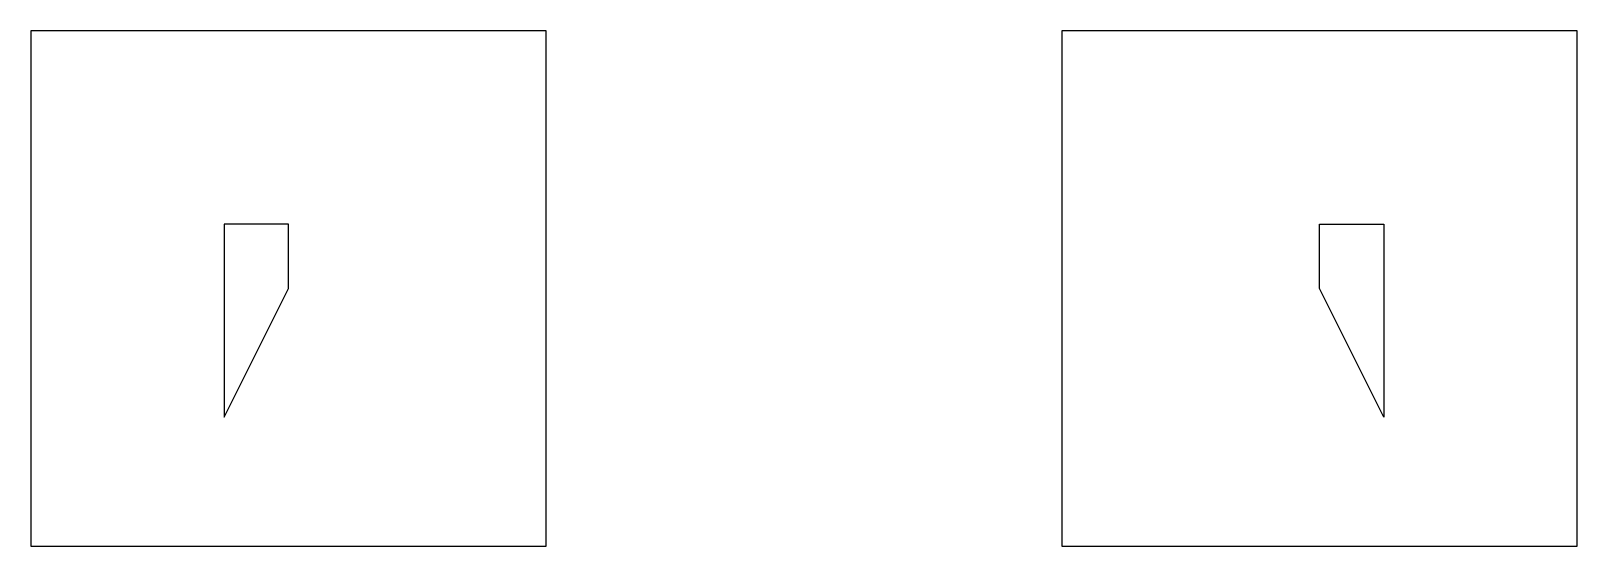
# Model space of a CAD drawing. Header units: millimetres. Extents: x -10 to 50, y -10 to 10.
import ezdxf

# ---------------------------------------------------------------- set-up
doc = ezdxf.new("R2010")
doc.units = ezdxf.units.MM

msp = doc.modelspace()

# ---------------------------------------------------------------- linework, layer by layer
at = {"linetype": 'CONTINUOUS'}
for p, q in [((10, 10), (-10, 10)), ((-10, 10), (-10, -10)), ((10, -10), (10, 10)), ((50, 10), (30, 10)), ((30, 10), (30, -10)), ((50, -10), (50, 10)), ((0, 2.5), (-2.5, 2.5)), ((-2.5, 2.5), (-2.5, -5)), ((0, 0), (0, 2.5)), ((40, 0), (40, 2.5)), ((40, 2.5), (42.5, 2.5)), ((42.5, 2.5), (42.5, -5)), ((-2.5, -5), (0, 0)), ((42.5, -5), (40, 0)), ((-10, -10), (10, -10)), ((30, -10), (50, -10))]:
    msp.add_line(p, q, dxfattribs=at)

doc.saveas('drawing.dxf')
